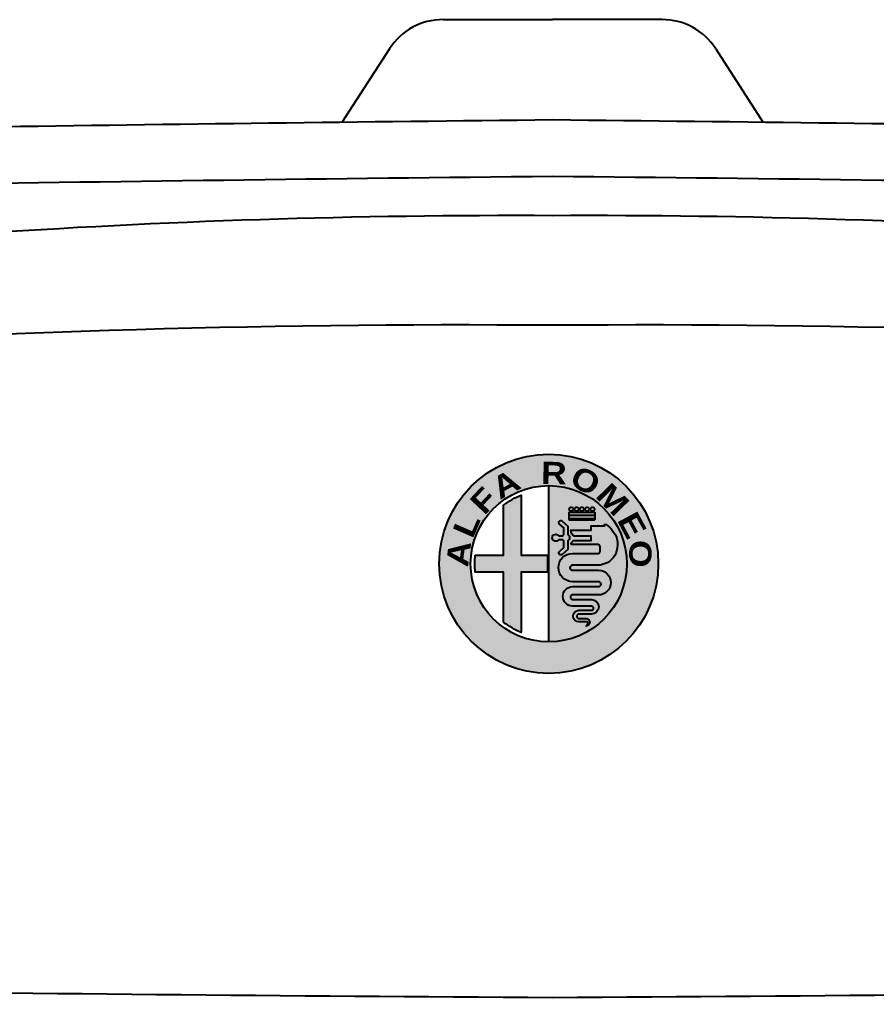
# Model space of a CAD drawing. Extents: x -3644356 to -3532817, y -18707075 to -18638610.
# Drawn here: x -3605527.6 to -3605125, y -18666083.5 to -18665624.2 of the extents above; entities that cross this region are included whole.
import ezdxf

# ---------------------------------------------------------------- set-up
doc = ezdxf.new("R2010")
doc.units = 0
doc.header["$LTSCALE"] = 0.5
doc.layers.add('AUTO', color=8, linetype='Continuous')
doc.styles.add('ALFA', font='')
doc.styles.get('ALFA').set_extended_font_data('Arial Black')

# ---------------------------------------------------------------- blocks, each defined once
blk = doc.blocks.new('ESCUT ALFA ROMEO')
at = {"layer": 'AUTO'}
h = blk.add_hatch(color=159, dxfattribs=at)
edge = h.paths.add_edge_path()
edge.add_arc((0, 0), 0.0514745894123594, 0, 360)
edge = h.paths.add_edge_path(flags=16)
edge.add_arc((0, 0), 0.03670150082150528, 0, 360)
h = blk.add_hatch(color=22, dxfattribs=at)
edge = h.paths.add_edge_path()
edge.add_line((-0.03449541897171571, 0.004057787664862644), (-0.02124766543400369, 0.004057787664805801))
edge.add_line((-0.02124766543400369, 0.004057787664805801), (-0.02124766543406054, 0.02747610387905297))
edge.add_arc((-2.136485433013036e-13, -1.026366491796438e-13), 0.03473326317475572, 111.7717908271899, 127.71529574562331, ccw=False)
edge.add_line((-0.01288293746802083, 0.03225568931151201), (-0.01288293746802083, 0.004057787664805801))
edge.add_line((-0.01288293746802083, 0.004057787664805801), (-0.0006024279336998006, 0.004057787664805801))
edge.add_line((-0.0006024279336998006, 0.004057787664805801), (-0.000602427933756644, -0.003950046406316687))
edge.add_line((-0.000602427933756644, -0.003950046406316687), (-0.01288293746802083, -0.003950046406316687))
edge.add_line((-0.01288293746802083, -0.003950046406316687), (-0.01288293746802083, -0.03225568931148359))
edge.add_arc((-7.264674972695673e-14, 1.251256043222071e-13), 0.03473326317480251, 232.284704254261, 248.22820917259048, ccw=False)
edge.add_line((-0.02124766543400369, -0.02747610387902455), (-0.02124766543406054, -0.003950046406316687))
edge.add_line((-0.02124766543406054, -0.003950046406316687), (-0.03450792233900302, -0.003950046406316687))
edge.add_arc((1.350308753700347e-14, 3.723106892228323e-14), 0.0347332631747716, 173.2909772940272, 186.5301005188434, ccw=False)
h = blk.add_hatch(color=132, dxfattribs=at)
edge = h.paths.add_edge_path(flags=16)
edge.add_arc((0.01230439842967712, 0.009193710016546675), 0.001770013524640172, 104.53757903309469, 186.9248497442118, ccw=False)
edge.add_line((0.01186009859674186, 0.0109070533959823), (0.01997032492229778, 0.0109070533959823))
edge.add_line((0.01997032492226936, 0.0109070533959823), (0.01997032492226936, 0.0130352930644051))
edge.add_line((0.01997032492226936, 0.0130352930644051), (0.0121806418020185, 0.01303529306437667))
edge.add_arc((0.01302944475943946, 0.01548751419161931), 0.002594967228589838, 172.9861588783234, 250.9074013795411, ccw=False)
edge.add_line((0.01045389649499384, 0.01580438333647294), (0.01993005567541672, 0.01580438333647294))
edge.add_line((0.01993005567544515, 0.01580438333647294), (0.01993005567544515, 0.0178920451281499))
edge.add_line((0.01993005567544515, 0.01789204512812148), (0.02615407047616713, 0.01789204512812148))
edge.add_line((0.02615407047616713, 0.01789204512812148), (0.02615407047616713, 0.0184951163294329))
edge.add_line((0.02615407047616713, 0.01849511632946133), (0.02700323440234342, 0.01849511632946133))
edge.add_arc((0.0189201687979903, 0.007226533034781824), 0.01386783757594993, 19.21211782818608, 54.3477538867117, ccw=False)
edge.add_arc((0.02051612437287531, 0.009151401944080817), 0.01179836509675159, -16.050236475467727, 12.922836984152582, ccw=False)
edge.add_arc((0.02329560228332639, 0.008351761411518055), 0.00890614753299908, 284.9415904994007, 343.9497635248197, ccw=False)
edge.add_arc((0.02171977963283211, 0.01468151316382205), 0.01542857460151544, 272.30301574108125, 284.5350066302792, ccw=False)
edge.add_line((0.0223397674097896, -0.0007345994911247544), (0.0110837075164909, -0.0007345994911247544))
edge.add_arc((0.0110837075164909, -0.001883373171438052), 0.001148773680313298, 90, 270)
edge.add_line((0.0110837075164909, -0.003032146851751349), (0.02340287552789277, -0.003032146851751349))
edge.add_arc((0.02340287552789277, -0.00883758168677673), 0.005805434835049538, -89.99999999973357, 90, ccw=False)
edge.add_line((0.02340287552789277, -0.01464301652185895), (0.01123350911490206, -0.0146430165219158))
edge.add_arc((0.01123350911495891, -0.01570853559323382), 0.001065519071318022, 90, 270)
edge.add_line((0.01123350911495891, -0.01677405466455184), (0.02008146804388389, -0.01677405466455184))
edge.add_arc((0.02008146804382704, -0.02021477875706523), 0.003440724092507707, -90.00000000044957, 90, ccw=False)
edge.add_line((0.02008146804382704, -0.02365550284957862), (0.01422309800486232, -0.0236555028495502))
edge.add_arc((0.0142230980048339, -0.02472102192089665), 0.001065519071345022, 89.9999999985481, 270.0000000043557)
edge.add_line((0.01422309800489074, -0.02578654099227151), (0.01785798579089715, -0.02578654099224309))
edge.add_arc((0.01767788947691429, -0.02734370937562858), 0.001567548422441957, -2.5647183338683135, 83.40269467495608, ccw=False)
edge.add_arc((0.01689943580581144, -0.02704504544777819), 0.002373263685858927, 286.58164218449207, 351.05992747085673, ccw=False)
edge.add_arc((0.01584733916394043, -0.02733904571479684), 0.00262933732832728, 311.1266222568582, 350.6446855018206)
edge.add_arc((0.01785148240310264, -0.02790199258461712), 0.000605582832856617, 12.93248128886384, 82.26855012127636)
edge.add_line((0.01793295153416352, -0.02730191479952282), (0.0142230980048339, -0.02730191479955124))
edge.add_arc((0.01422309800489074, -0.02457760011552068), 0.002724314684034823, 89.99999999943208, 269.99999999943213, ccw=False)
edge.add_line((0.01422309800489074, -0.02185328543151854), (0.02008146804385547, -0.02185328543151854))
edge.add_arc((0.02008146804382704, -0.02089061028885908), 0.000962675142648095, 270, 450.000000001607)
edge.add_line((0.02008146804382704, -0.01992793514619962), (0.01123350911493048, -0.01992793514619962))
edge.add_arc((0.01123350911490206, -0.01533983661062166), 0.004588098535577956, 89.99999999932561, 270.0000000003372, ccw=False)
edge.add_line((0.01123350911495891, -0.0107517380750437), (0.0234028755279212, -0.0107517380750437))
edge.add_arc((0.02340287552789277, -0.009581276219250867), 0.001170461855798521, 270, 450.0000000026434)
edge.add_line((0.02340287552786435, -0.008410814363514874), (0.01118357524899238, -0.008410814363486452))
edge.add_arc((0.01118357524902081, -0.001771434201288002), 0.006639380162164343, 90, 270, ccw=False)
edge.add_line((0.01118357524902081, 0.004867945960882025), (0.02320832659975736, 0.004867945960882025))
edge.add_arc((0.02320832659972893, 0.005817945960899351), 0.0009500000000045361, 270, 360)
edge.add_line((0.02415832659974626, 0.005817945960899351), (0.02415832659974626, 0.008030303873567846))
edge.add_arc((0.02320832659972893, 0.008030303873511002), 0.0009500000000045361, 0, 90)
edge.add_line((0.02320832659972893, 0.00898030387355675), (0.01054729507785623, 0.00898030387355675))
edge.add_line((0.01054729507782781, 0.00898030387355675), (0.01054729689872147, 0.00898030409470607))
edge = h.paths.add_edge_path(flags=16)
edge.add_line((0.005085064934348793, 0.005825781786768403), (0.007097406300346165, 0.007597379710603036))
edge.add_line((0.007097406300374587, 0.007597379710603036), (0.007097406300346165, 0.01079879420817065))
edge.add_arc((0.00804740630033507, 0.01223492942830262), 0.001721912997366558, 213.4845402407849, 236.5154597592151, ccw=False)
edge.add_line((0.006611271080174674, 0.01128492942825687), (0.004687676063099389, 0.01128492942825687))
edge.add_arc((0.003329461333635209, 0.01223492942830262), 0.001657482202447695, 34.970772018330706, 325.0292279816693, ccw=False)
edge.add_line((0.00468767606312781, 0.01318492942831995), (0.006611271080203096, 0.01318492942831995))
edge.add_arc((0.008047406300391913, 0.01223492942824578), 0.00172191299746391, 123.48454024079649, 146.5154597592035, ccw=False)
edge.add_line((0.007097406300374587, 0.01367106464843459), (0.007097406300374587, 0.01687247914597378))
edge.add_line((0.007097406300374587, 0.01687247914597378), (0.005085064934377215, 0.01864407706980842))
edge.add_arc((0.005712808700053529, 0.01935712529024158), 0.0009500000000074845, 48.640390584458885, 228.6403905844589, ccw=False)
edge.add_line((0.006340552465701421, 0.02007017351070317), (0.008997406300323973, 0.01773116840115563))
edge.add_line((0.008997406300323973, 0.01773116840115563), (0.008997406300295552, 0.01367106464843459))
edge.add_arc((0.00804740630033507, 0.01223492942830262), 0.001721912997351661, -56.51545976120951, 56.51545975996447, ccw=False)
edge.add_line((0.00899740630026713, 0.01079879420814223), (0.008997406300323973, 0.006738690455449614))
edge.add_line((0.008997406300323973, 0.006738690455421192), (0.006340552465701421, 0.004399685345845228))
edge.add_arc((0.005712808700053529, 0.005112733566335237), 0.0009500000000277506, 131.3596094155411, 311.35960941446507, ccw=False)
h.paths.add_polyline_path([(0.02169868099912264, 0.02426557023630949), (0.009477769950109405, 0.02426557023642317), (0.009477769950166248, 0.02067512777136926), (0.02169868099917949, 0.02067512777142611)], flags=16)
edge = h.paths.add_edge_path(flags=16)
edge.add_arc((0.01805995184926701, 0.0256508149909962), 0.0009519649967387522, 0, 360)
edge = h.paths.add_edge_path(flags=16)
edge.add_arc((0.02060174671359505, 0.0256508149909962), 0.0009519649967387522, 0, 360)
edge = h.paths.add_edge_path(flags=16)
edge.add_arc((0.01558822547465866, 0.0256508149909962), 0.0009519649967387522, 0, 360)
edge = h.paths.add_edge_path(flags=16)
edge.add_arc((0.01311649910002188, 0.0256508149909962), 0.0009519649967387522, 0, 360)
edge = h.paths.add_edge_path(flags=16)
edge.add_arc((0.01057470423569384, 0.0256508149909962), 0.0009519649967387522, 0, 360)
edge = h.paths.add_edge_path()
edge.add_arc((0, 0), 0.03670150082150528, 270, 450)
edge.add_line((0, 0.03670150082149348), (0, -0.03670150082149348))
h = blk.add_hatch(color=41, dxfattribs=at)
h.paths.add_polyline_path([(0.02169868099923633, 0.02067512777136926), (0.02169868099923633, 0.02130478447810447), (0.009477769950166248, 0.02130478447810447), (0.009477769950052561, 0.02067512777131242)])
h.paths.add_polyline_path([(0.02169868099917949, 0.02281735981102884), (0.02169868099923633, 0.02426557023642317), (0.009477769950052561, 0.02426557023642317), (0.009477769950109405, 0.02281735981114252)])
h.paths.add_polyline_path([(0.01152666923243828, 0.0256508149909962, 1), (0.009622739238949407, 0.0256508149909962, 1)])
h.paths.add_polyline_path([(0.01406846409676632, 0.0256508149909962, 1), (0.01216453410330587, 0.0256508149909962, 1)])
h.paths.add_polyline_path([(0.01654019047140309, 0.0256508149909962, 1), (0.01463626047791422, 0.0256508149909962, 1)])
h.paths.add_polyline_path([(0.01901191684601145, 0.0256508149909962, 1), (0.01710798685252257, 0.0256508149909962, 1)])
h.paths.add_polyline_path([(0.02155371171033948, 0.0256508149909962, 1), (0.01964978171687903, 0.0256508149909962, 1)])
h = blk.add_hatch(color=22, dxfattribs=at)
edge = h.paths.add_edge_path()
edge.add_line((0.005085064934348793, 0.005825781786768403), (0.007097406300374587, 0.007597379710603036))
edge.add_line((0.007097406300374587, 0.007597379710603036), (0.007097406300317743, 0.01079879420819907))
edge.add_arc((0.008047406300151902, 0.01223492942834292), 0.001721912997286021, 213.4845402458095, 236.51545976423978, ccw=False)
edge.add_line((0.006611271080174674, 0.01128492942825687), (0.00468767606312781, 0.01128492942825687))
edge.add_arc((0.003329461333592343, 0.01223492942828841), 0.001657482202494803, 34.970772018330706, 325.0292279816693, ccw=False)
edge.add_line((0.00468767606312781, 0.01318492942831995), (0.006611271080174674, 0.01318492942831995))
edge.add_arc((0.008047406300319828, 0.01223492942812282), 0.001721912997487363, 123.48454023576019, 146.5154597541905, ccw=False)
edge.add_line((0.007097406300374587, 0.01367106464843459), (0.007097406300374587, 0.01687247914597378))
edge.add_line((0.007097406300374587, 0.01687247914597378), (0.005085064934348793, 0.01864407706980842))
edge.add_arc((0.005712808700025107, 0.01935712529025579), 0.0009500000000150786, 48.640390584976274, 228.6403905849762, ccw=False)
edge.add_line((0.006340552465701421, 0.02007017351070317), (0.008997406300323973, 0.01773116840115563))
edge.add_line((0.008997406300323973, 0.01773116840115563), (0.008997406300323973, 0.01367106464837775))
edge.add_arc((0.008047406300347029, 0.01223492942827879), 0.001721912997327359, -56.51545976172088, 56.51545975945311, ccw=False)
edge.add_line((0.00899740630026713, 0.01079879420814223), (0.008997406300323973, 0.006738690455421192))
edge.add_line((0.008997406300323973, 0.006738690455421192), (0.006340552465701421, 0.004399685345845228))
edge.add_arc((0.005712808700025107, 0.005112733566306815), 0.000950000000025745, 131.3596094144574, 311.3596094144574, ccw=False)
h = blk.add_hatch(color=86, dxfattribs=at)
edge = h.paths.add_edge_path()
edge.add_arc((0.01230439842968869, 0.009193710016519748), 0.001770013524667182, 104.537579032991, 186.924849744108, ccw=False)
edge.add_line((0.01186009859674186, 0.0109070533959823), (0.01997032492226936, 0.0109070533959823))
edge.add_line((0.01997032492226936, 0.0109070533959823), (0.01997032492226936, 0.0130352930644051))
edge.add_line((0.01997032492226936, 0.0130352930644051), (0.0121806418020185, 0.0130352930644051))
edge.add_arc((0.01302944475943179, 0.01548751419164464), 0.002594967228577955, 172.9861588785819, 250.9074013799946, ccw=False)
edge.add_line((0.01045389649499384, 0.01580438333647294), (0.01993005567544515, 0.01580438333647294))
edge.add_line((0.01993005567544515, 0.01580438333647294), (0.01993005567544515, 0.01789204512812148))
edge.add_line((0.01993005567544515, 0.01789204512812148), (0.02615407047616713, 0.01789204512812148))
edge.add_line((0.02615407047616713, 0.01789204512812148), (0.02615407047616713, 0.01849511632946133))
edge.add_line((0.02615407047616713, 0.01849511632946133), (0.027003234402315, 0.01849511632946133))
edge.add_arc((0.01892016879796317, 0.007226533034753759), 0.0138678375759892, 19.212117828192504, 54.347753886704595, ccw=False)
edge.add_arc((0.02051612437288866, 0.009151401944108017), 0.01179836509674132, -16.05023647558039, 12.922836984071125, ccw=False)
edge.add_arc((0.02329560228335209, 0.008351761411541985), 0.008906147532989135, 284.9415904993915, 343.9497635248408, ccw=False)
edge.add_arc((0.02171977963293992, 0.01468151316384438), 0.01542857460150297, 272.3030157407614, 284.5350066299594, ccw=False)
edge.add_line((0.0223397674097896, -0.0007345994911247544), (0.0110837075164909, -0.0007345994911247544))
edge.add_arc((0.0110837075164909, -0.001883373171438052), 0.001148773680313298, 90, 270)
edge.add_line((0.0110837075164909, -0.003032146851751349), (0.02340287552789277, -0.003032146851751349))
edge.add_arc((0.02340287552785227, -0.008837581686805152), 0.005805434835053802, -89.99999999960028, 89.99999999960028, ccw=False)
edge.add_line((0.02340287552789277, -0.01464301652185895), (0.01123350911495891, -0.0146430165219158))
edge.add_arc((0.01123350911495891, -0.01570853559323382), 0.001065519071318022, 90, 270)
edge.add_line((0.01123350911495891, -0.01677405466455184), (0.02008146804382704, -0.01677405466455184))
edge.add_arc((0.02008146804382704, -0.02021477875706523), 0.003440724092513392, -90, 90, ccw=False)
edge.add_line((0.02008146804382704, -0.02365550284957862), (0.01422309800489074, -0.02365550284952178))
edge.add_arc((0.01422309800483674, -0.02472102192089665), 0.001065519071374865, 89.99999999709618, 270.0000000029038)
edge.add_line((0.01422309800489074, -0.02578654099227151), (0.01785798579086872, -0.02578654099221467))
edge.add_arc((0.01767788947684919, -0.02734370937568901), 0.001567548422478716, -2.5647183324248886, 83.40269467533068, ccw=False)
edge.add_arc((0.01689943580584139, -0.02704504544779943), 0.002373263685853513, 286.5816421843057, 351.05992747100777, ccw=False)
edge.add_arc((0.01584733916387129, -0.027339045714839), 0.002629337328356003, 311.126622257983, 350.6446855029432)
edge.add_arc((0.01785148240313848, -0.02790199258455884), 0.0006055828328178635, 12.93248128804889, 82.268550122421)
edge.add_line((0.01793295153416352, -0.02730191479952282), (0.0142230980048339, -0.02730191479957966))
edge.add_arc((0.01422309800486232, -0.0245776001155491), 0.00272431468403056, 89.99999999940229, 269.99999999940223, ccw=False)
edge.add_line((0.01422309800489074, -0.02185328543151854), (0.02008146804382704, -0.02185328543151854))
edge.add_arc((0.02008146804382704, -0.02089061028885908), 0.0009626751426594637, 270, 450)
edge.add_line((0.02008146804382704, -0.01992793514619962), (0.01123350911495891, -0.01992793514619962))
edge.add_arc((0.0112335091149184, -0.01533983661062166), 0.004588098535577956, 89.99999999949421, 270.0000000005058, ccw=False)
edge.add_line((0.01123350911495891, -0.0107517380750437), (0.02340287552789277, -0.0107517380750437))
edge.add_arc((0.02340287552791906, -0.009581276219279289), 0.001170461855764415, 269.9999999987132, 450.0000000026781)
edge.add_line((0.02340287552786435, -0.008410814363514874), (0.01118357524902081, -0.00841081436345803))
edge.add_arc((0.01118357524902081, -0.001771434201288002), 0.006639380162170028, 90, 270, ccw=False)
edge.add_line((0.01118357524902081, 0.004867945960882025), (0.02320832659972893, 0.004867945960882025))
edge.add_arc((0.02320832659972893, 0.005817945960899351), 0.0009500000000173259, 270, 360)
edge.add_line((0.02415832659974626, 0.005817945960899351), (0.02415832659974626, 0.008030303873511002))
edge.add_arc((0.02320832659971472, 0.008030303873525213), 0.0009500000000315367, 359.9999999991429, 449.9999999991429)
edge.add_line((0.02320832659972893, 0.00898030387355675), (0.01054729507782781, 0.00898030387355675))
edge.add_line((0.01054729507782781, 0.00898030387355675), (0.01054729689874989, 0.008980304094677649))
blk.add_hatch(color=22, dxfattribs=at).paths.add_polyline_path([(0.00947776995002414, 0.02281735981114252), (0.009477769950052561, 0.02130478447810447), (0.02169868099912264, 0.02130478447804762), (0.02169868099912264, 0.02281735981108568)])
for p, q in [((0, -0.03670150082149348), (0, 0.03670150082149348)), ((0.009477769950166248, 0.02426557023642317), (0.02169868099917949, 0.02426557023636633)), ((0.009477769950052561, 0.02426557023642317), (0.009477769950109405, 0.02067512777131242)), ((0.02169868099917949, 0.02426557023642317), (0.02169868099917949, 0.02067512777136926)), ((0.009477769950166248, 0.02281735981114252), (0.02169868099917949, 0.02281735981108568)), ((0.009477769950109405, 0.02130478447810447), (0.02169868099917949, 0.02130478447804762)), ((0.009477769950109405, 0.02067512777136926), (0.02169868099917949, 0.02067512777136926))]:
    blk.add_line(p, q, dxfattribs=at)
for points in [[(-0.03449541897171571, 0.004057787664862644), (-0.02124766543400369, 0.004057787664805801), (-0.02124766543406054, 0.02747610387905297, -0.06967910455580698), (-0.01288293746802083, 0.03225568931151201), (-0.01288293746802083, 0.004057787664805801), (-0.0006024279336998006, 0.004057787664805801), (-0.000602427933756644, -0.003950046406316687), (-0.01288293746802083, -0.003950046406316687), (-0.01288293746802083, -0.03225568931148359, -0.06967910455535174), (-0.02124766543400369, -0.02747610387902455), (-0.02124766543406054, -0.003950046406316687), (-0.03450792233900302, -0.003950046406316687, -0.05783091371047763)], [(0.005085064934348793, 0.005825781786768403), (0.007097406300374587, 0.007597379710603036), (0.007097406300317743, 0.01079879420819907, -0.1008309868139738), (0.006611271080174674, 0.01128492942825687), (0.00468767606312781, 0.01128492942825687, -3.174417823084379), (0.00468767606312781, 0.01318492942831995), (0.006611271080174674, 0.01318492942831995, -0.1008309868139738), (0.007097406300374587, 0.01367106464843459), (0.007097406300374587, 0.01687247914597378), (0.005085064934348793, 0.01864407706980842, -0.9999999999999999), (0.006340552465701421, 0.02007017351070317), (0.008997406300323973, 0.01773116840115563), (0.008997406300323973, 0.01367106464837775, -0.5374932572961608), (0.00899740630026713, 0.01079879420814223), (0.008997406300323973, 0.006738690455421192), (0.006340552465701421, 0.004399685345845228, -0.9999999999999999)], [(0.01054729689874989, 0.008980304094677649, -0.3758119011047338), (0.01186009859674186, 0.0109070533959823), (0.01997032492226936, 0.0109070533959823), (0.01997032492226936, 0.0130352930644051), (0.0121806418020185, 0.0130352930644051, -0.3537318821598199), (0.01045389649499384, 0.01580438333647294), (0.01993005567544515, 0.01580438333647294), (0.01993005567544515, 0.01789204512812148), (0.02615407047616713, 0.01789204512812148), (0.02615407047616713, 0.01849511632946133), (0.027003234402315, 0.01849511632946133, -0.1545206204298995), (0.03201566205481754, 0.01178997202237042, -0.1270966791519424), (0.03185458506726491, 0.00588938906275871, -0.2633161622381289), (0.0255919117894905, -0.0002532619197097574, -0.05342286491686486), (0.0223397674097896, -0.0007345994911247544), (0.0110837075164909, -0.0007345994911247544, 0.9999999999999999), (0.0110837075164909, -0.003032146851751349), (0.02340287552789277, -0.003032146851751349, -0.9999999999930237), (0.02340287552789277, -0.01464301652185895), (0.01123350911495891, -0.0146430165219158, 0.9999999999999999), (0.01123350911495891, -0.01677405466455184), (0.02008146804382704, -0.01677405466455184, -0.9999999999999999), (0.02008146804382704, -0.02365550284957862), (0.01422309800489074, -0.02365550284952178, 1.000000000050681), (0.01422309800489074, -0.02578654099227151), (0.01785798579086872, -0.02578654099221467, -0.3937462346346529), (0.01924386770812703, -0.02741385376947392, -0.2890052467170597), (0.01757672088660911, -0.02931961473493061, 0.1741595553718153), (0.0184417043099927, -0.0277664615251183, 0.3121167451970536), (0.01793295153416352, -0.02730191479952282), (0.0142230980048339, -0.02730191479957966, -0.9999999999999999), (0.01422309800489074, -0.02185328543151854), (0.02008146804382704, -0.02185328543151854, 0.9999999999999999), (0.02008146804382704, -0.01992793514619962), (0.01123350911495891, -0.01992793514619962, -1.000000000008828), (0.01123350911495891, -0.0107517380750437), (0.02340287552789277, -0.0107517380750437, 1.000000000034602), (0.02340287552786435, -0.008410814363514874), (0.01118357524902081, -0.00841081436345803, -0.9999999999999999), (0.01118357524902081, 0.004867945960882025), (0.02320832659972893, 0.004867945960882025, 0.414213562373095), (0.02415832659974626, 0.005817945960899351), (0.02415832659974626, 0.008030303873511002, 0.414213562373095), (0.02320832659972893, 0.00898030387355675), (0.01054729507782781, 0.00898030387355675)]]:
    blk.add_lwpolyline(points, format="xyb", close=True, dxfattribs=at)
at = {"layer": 'AUTO', "color": 7}
for radius in [0.0514745894123594, 0.03670150082150528]:
    blk.add_circle((0, 0), radius, dxfattribs=at)
at = {"layer": 'AUTO'}
for centre in [(0.01057470423569384, 0.02565081499096777), (0.01311649910002188, 0.02565081499096777), (0.01558822547465866, 0.02565081499096777), (0.01805995184926701, 0.02565081499096777), (0.02060174671359505, 0.02565081499096777)]:
    blk.add_circle(centre, 0.0009519649967387522, dxfattribs=at)
at = {"layer": 'AUTO', "color": 7, "style": 'ALFA'}
for s, rotation, p in [('R', 358.7992349045449, (-0.003685982427555246, 0.03753931561831791)), ('A', 28.62159593021241, (-0.02295348604906167, 0.02997069163319566)), ('O', 333.1389461840307, (0.009156655752008191, 0.03732903038525137)), ('M', 314.3341532140023, (0.02152737346543176, 0.03151676420065996)), ('F', 46.81738889348867, (-0.03024466458546726, 0.022424165699789)), ('E', 298.2908887422592, (0.03193079120111975, 0.02055942184512105)), ('L', 66.44724187405258, (-0.03585962215402105, 0.0113881775599225)), ('A', 82.39464071953326, (-0.03796406817593834, -0.001897067030711241)), ('O', 269.1630931085684, (0.03794003890303088, 0.01125173112512812))]:
    blk.add_text(s, height=0.01045, rotation=rotation, dxfattribs=at).set_placement(p)
blk = doc.blocks.new('car_back')
at = {"layer": 'AUTO'}
for p, q in [((750.0781686417758, 1125.038938377285), (801.5, 1125.038938377285)), ((852.9218313582242, 1125.038938377285), (801.5, 1125.038938377285)), ((724.8878716053441, 1111.331542074215), (702.5217285905965, 1076.750833147322)), ((878.1121283941902, 1111.331542074215), (900.4782714094035, 1076.750833147322))]:
    blk.add_line(p, q, dxfattribs=at)
blk.add_circle((799.664466727525, 869.42788806709), 51.4745894123594, dxfattribs=at)
for centre, radius, start, end in [((750.0781686417758, 1095.038938377285), 30, 90, 147.1059817308008), ((852.9218313582242, 1095.038938377285), 30, 32.8940182691992, 90), ((1449.555252570193, -60684.31295849633), 61765.58151399064, 90.60116834259101, 91.09596292013237), ((153.4447474293411, -60684.31295849633), 61765.58151399064, 88.90403707986763, 89.39883165740899), ((1449.555252570193, -60710.84626507765), 61765.58151399064, 90.60116834259101, 91.17468088859961), ((153.4447474293411, -60710.84626507765), 61765.58151399064, 88.82531911140038, 89.39883165740899), ((783.8308974406682, -2714.634912949638), 3747.574206909906, 89.72986024168861, 98.13297895743752), ((819.1691025593318, -2714.634912949638), 3747.574206909906, 81.86702104256247, 90.27013975831137), ((760.4251683317125, -4319.669830920175), 5301.258074577381, 89.55606047602389, 94.06507451543483), ((842.5748316682875, -4319.669830920175), 5301.258074577381, 85.93492548456517, 90.44393952397613), ((1113.261939116754, 52302.63615778578), 51637.84621224847, 269.2411018786315, 269.6540763511897), ((489.7380608832464, 52302.63615778578), 51637.84621224847, 270.3459236488103, 270.7588981213685)]:
    blk.add_arc(centre, radius, start, end, dxfattribs=at)
at = {"layer": 'AUTO', "xscale": 1000, "yscale": 1000, "zscale": 1000}
blk.add_blockref('ESCUT ALFA ROMEO', (799.664466727525, 869.42788806709), dxfattribs=at)

msp = doc.modelspace()

# ---------------------------------------------------------------- block references
at = {"layer": 'AUTO'}
msp.add_blockref('car_back', (-3606078.604104989, -18666749.24569507), dxfattribs=at)

doc.saveas('drawing.dxf')
